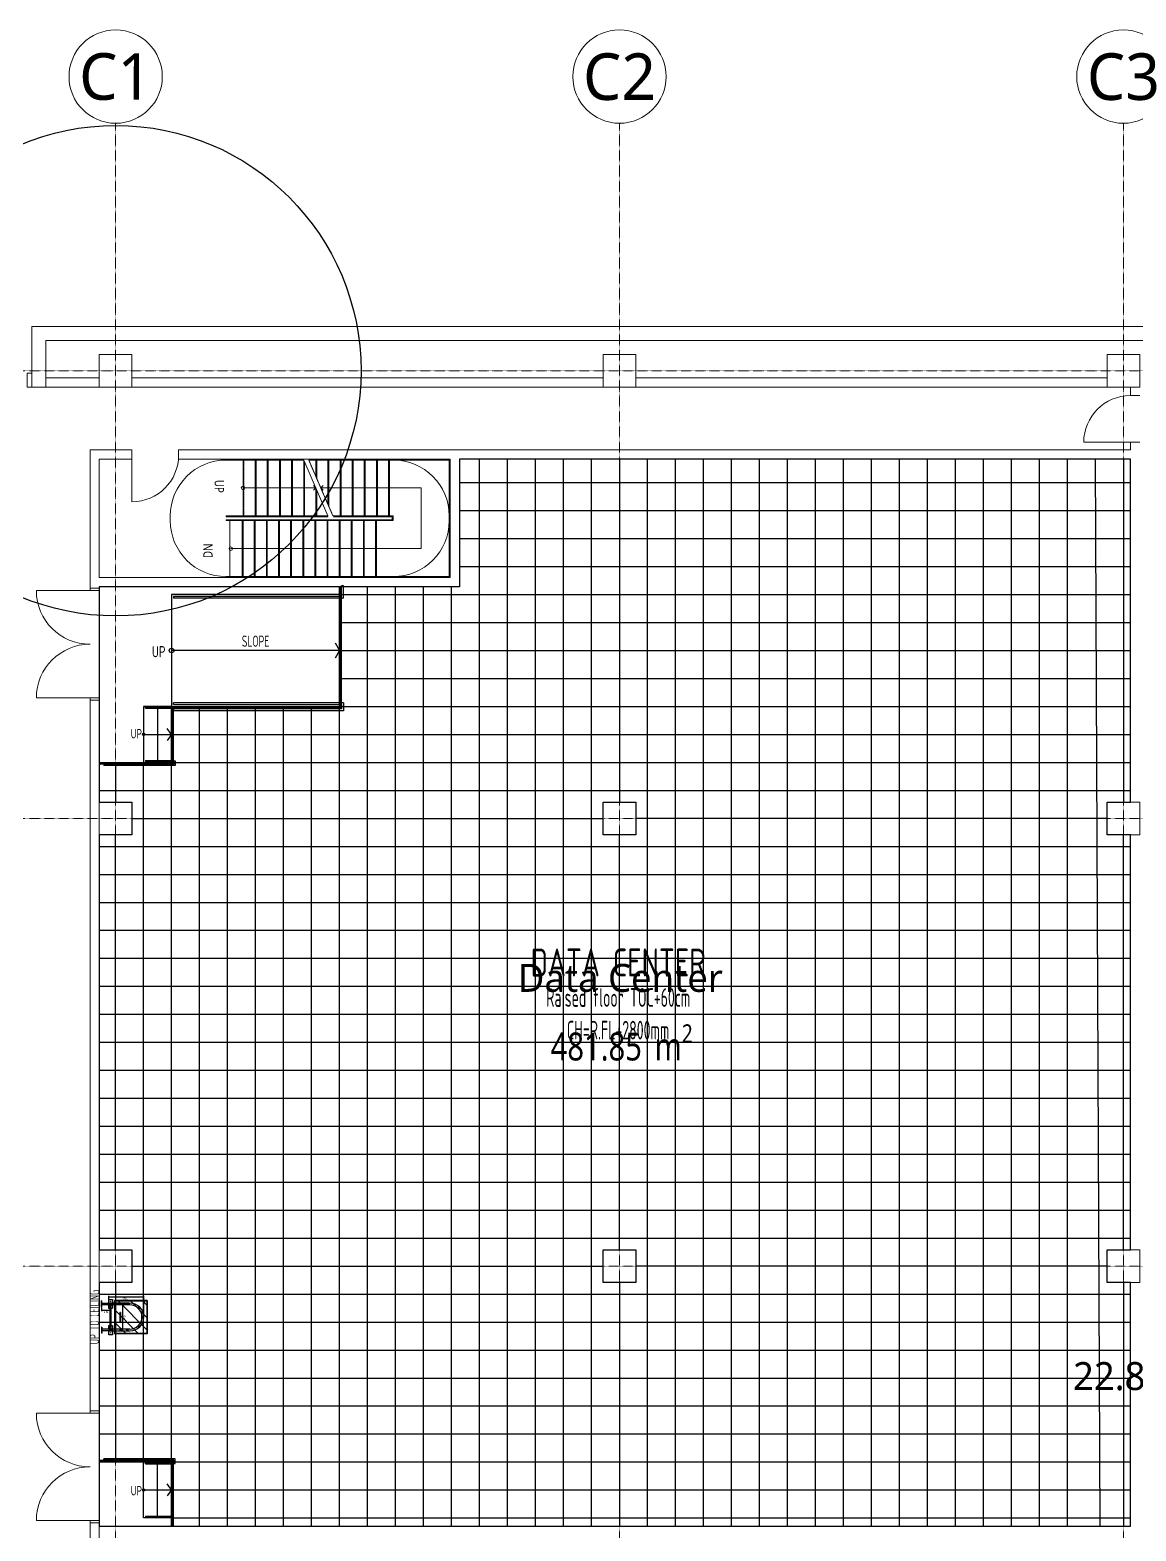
# Model space of a CAD drawing. Extents: x -186874 to 511851, y 4933 to 222627.
# Drawn here: x -174616 to -150912, y 41345 to 73531 of the extents above; entities that cross this region are included whole.
import ezdxf
from ezdxf.enums import TextEntityAlignment as Align

# ---------------------------------------------------------------- set-up
doc = ezdxf.new("R2010")
doc.units = 0
doc.header["$LTSCALE"] = 5
for name, pattern in [('CUP- L20$0$JJP_三點線', [0.9, 0.3, -0.15, 0, -0.15, 0, -0.15, 0, -0.15]), ('CUP- L20$0$JJP_虛線(退縮線、投影線、地下室範圍、非屬本工程、圖面分區)', [0.45, 0.3, -0.15]), ('XCDP20$0$HIDDEN2', [0.1875, 0.125, -0.0625]), ('XCDR20$0$HIDDEN2', [0.1875, 0.125, -0.0625])]:
    doc.linetypes.add(name, pattern=pattern)
for name, color, linetype in [('CUP- L20$0$A-OBJE-2D.Newcub', 252, 'Continuous'), ('CUP- L20$0$A-STRS.Newcub', 252, 'Continuous'), ('CUP- L20$0$A-WALL-EX.Newcub', 252, 'Continuous'), ('CUP- L20$0$A-WALL-IN.Newcub', 252, 'Continuous'), ('CUP- L20$0$A-ZONE.Newcub', 252, 'Continuous'), ('CUP- L20$0$Door', 252, 'Continuous'), ('CUP- L20$0$S-COL.Newcub', 252, 'Continuous'), ('CUP- L20$0$S-GRID.Newcub', 252, 'Continuous'), ('XCDP20$0$A-CR-TT2', 1, 'Continuous'), ('XCDP20$0$A-CR-TXT', 2, 'Continuous'), ('XCDP20$0$A-Dim', 1, 'Continuous'), ('XCDP20$0$A-st-txt', 1, 'Continuous'), ('XCDP20$0$A-ST-txt (200K)', 1, 'Continuous'), ('XCDP20$0$A-STAIR (200K)', 2, 'Continuous'), ('XCDP20$0$A-STAIR (PH2)', 2, 'Continuous'), ('XCDP20$0$Lad-Door', 1, 'Continuous'), ('XCDR20$0$A-R-Divider', 75, 'XCDR20$0$HIDDEN2'), ('XCDR20$0$A-R-Plan_RH-60cm', 161, 'Continuous')]:
    doc.layers.add(name, color=color, linetype=linetype)
doc.layers.add('XCDR20$0$A-Area', color=170, linetype='Continuous', plot=False)
doc.styles.add('CUP- L20$0$Standard', font='', dxfattribs={"width": 0.8})
doc.styles.add('XCDP20$0$AA-TXT', font='isocp.shx', dxfattribs={"width": 0.8, "bigfont": 'china.shx'})
doc.styles.add('XCDP20$0$dim-txt', font='isocp.shx', dxfattribs={"width": 0.8, "bigfont": 'china.shx'})
doc.styles.add('XCDR20$0$AA-TXT', font='isocp.shx', dxfattribs={"width": 0.8, "bigfont": 'chineset.shx'})
doc.styles.get('CUP- L20$0$Standard').set_extended_font_data('Microsoft JhengHei')
doc.dimstyles.new('XCDP20$0$20-dim', dxfattribs={"dimscale": 20, "dimtxt": 0.25, "dimasz": 0.1, "dimexe": 0.1, "dimexo": 0.1, "dimgap": 0.05, "dimtad": 1, "dimdec": 1, "dimdsep": 46, "dimtxsty": 'XCDP20$0$dim-txt', "dimblk": 'XCDP20$0$Dot', "dimcen": 2, "dimclrd": 256, "dimclre": 256, "dimclrt": 256, "dimadec": 0, "dimazin": 0, "dimtfac": 1, "dimtdec": 1, "dimtix": 1, "dimtmove": 2, "dimatfit": 3, "dimfxl": 1, "dimtvp": 1, "dimarcsym": 0})

# ---------------------------------------------------------------- blocks, each defined once
blk = doc.blocks.new('XCDP20$0$Dot')
at = {"color": 0, "linetype": 'ByBlock', "lineweight": -2}
blk.add_line((-0.5, 0), (-1, 0), dxfattribs=at)
at = {"color": 0, "linetype": 'ByBlock', "const_width": 0.5}
blk.add_lwpolyline([(-0.25, 0, 1), (0.25, 0, 1)], format="xyb", close=True, dxfattribs=at)
blk = doc.blocks.new('*D41')
at = {"layer": 'DEFPOINTS', "color": 0, "transparency": 16777216}
for p in [(-19.3, -14.6), (-19.3, -21.5), (0, -21.5)]:
    blk.add_point(p, dxfattribs=at)
at = {"layer": 'XCDP20$0$A-Dim', "lineweight": -2, "transparency": 16777216}
for p, q in [((-19.3, -19.5), (-19.3, -12.6)), ((-2, -14.6), (-17.3, -14.6)), ((0, -19.5), (0, -12.6))]:
    blk.add_line(p, q, dxfattribs=at)
at = {"layer": 'XCDP20$0$A-Dim', "lineweight": -2, "transparency": 16777216, "xscale": 2, "yscale": 2, "zscale": 2, "rotation": 180}
blk.add_blockref('XCDP20$0$Dot', (-19.3, -14.6), dxfattribs=at)
at = {"layer": 'XCDP20$0$A-Dim', "lineweight": -2, "transparency": 16777216, "xscale": 2, "yscale": 2, "zscale": 2}
blk.add_blockref('XCDP20$0$Dot', (0, -14.6), dxfattribs=at)
at = {"layer": 'XCDP20$0$A-Dim', "transparency": 16777216, "insert": (-9.6, -11.1), "char_height": 5, "attachment_point": 5, "style": 'XCDP20$0$dim-txt'}
blk.add_mtext('\\A1;19.3', dxfattribs=at)
blk = doc.blocks.new('*D42')
at = {"layer": 'DEFPOINTS', "color": 0, "transparency": 16777216}
for p in [(-90.3, 0), (-15.3, -29.8), (-90.3, -43.4)]:
    blk.add_point(p, dxfattribs=at)
at = {"layer": 'XCDP20$0$A-Dim', "lineweight": -2, "transparency": 16777216}
for p, q in [((-90.3, -2), (-90.3, -45.4)), ((-15.3, -31.8), (-15.3, -45.4)), ((-17.3, -43.4), (-88.3, -43.4))]:
    blk.add_line(p, q, dxfattribs=at)
at = {"layer": 'XCDP20$0$A-Dim', "lineweight": -2, "transparency": 16777216, "xscale": 2, "yscale": 2, "zscale": 2, "rotation": 180}
blk.add_blockref('XCDP20$0$Dot', (-90.3, -43.4), dxfattribs=at)
at = {"layer": 'XCDP20$0$A-Dim', "lineweight": -2, "transparency": 16777216, "xscale": 2, "yscale": 2, "zscale": 2}
blk.add_blockref('XCDP20$0$Dot', (-15.3, -43.4), dxfattribs=at)
at = {"layer": 'XCDP20$0$A-Dim', "transparency": 16777216, "insert": (-52.8, -39.9), "char_height": 5, "attachment_point": 5, "style": 'XCDP20$0$dim-txt'}
blk.add_mtext('\\A1;75', dxfattribs=at)
blk = doc.blocks.new('*D43')
at = {"layer": 'DEFPOINTS', "color": 0, "transparency": 16777216}
for p in [(-52.1, 26), (-44.5, 26), (-52.1, -26)]:
    blk.add_point(p, dxfattribs=at)
at = {"layer": 'XCDP20$0$A-Dim', "lineweight": -2, "transparency": 16777216}
for p, q in [((-50.1, 26), (-42.5, 26)), ((-44.5, -24), (-44.5, 24)), ((-50.1, -26), (-42.5, -26))]:
    blk.add_line(p, q, dxfattribs=at)
at = {"layer": 'XCDP20$0$A-Dim', "lineweight": -2, "transparency": 16777216, "xscale": 2, "yscale": 2, "zscale": 2}
for p, rotation in [((-44.5, 26), 90), ((-44.5, -26), 270)]:
    blk.add_blockref('XCDP20$0$Dot', p, dxfattribs=dict(at, rotation=rotation))
at = {"layer": 'XCDP20$0$A-Dim', "transparency": 16777216, "insert": (-48, 0), "char_height": 5, "attachment_point": 5, "rotation": 90, "style": 'XCDP20$0$dim-txt'}
blk.add_mtext('\\A1;52', dxfattribs=at)
blk = doc.blocks.new('*U54')
at = {"ltscale": 0.5, "const_width": 0.5}
blk.add_lwpolyline([(0, 0), (0, 15.5)], dxfattribs=at)
at = {"color": 1, "style": 'XCDR20$0$AA-TXT', "width": 0.8}
for tag, p in [('NO.', (0.08, 0.07)), ('高度(H) m', (0.23, 0.07))]:
    blk.add_attdef(tag, text='', height=0.1, rotation=90, dxfattribs=at).set_placement(p, align=Align.MIDDLE_LEFT)
blk = doc.blocks.new('*U48')
at = {"ltscale": 0.5, "const_width": 0.5}
blk.add_lwpolyline([(0, 0), (0, 12.5)], dxfattribs=at)
at = {"color": 1, "style": 'XCDR20$0$AA-TXT', "width": 0.8}
for tag, p in [('NO.', (0.08, 0.07)), ('高度(H) m', (0.23, 0.07))]:
    blk.add_attdef(tag, text='', height=0.1, rotation=90, dxfattribs=at).set_placement(p, align=Align.MIDDLE_LEFT)
blk = doc.blocks.new('*U55')
at = {"ltscale": 0.5, "const_width": 0.5}
blk.add_lwpolyline([(0, 0), (0, 36.5)], dxfattribs=at)
at = {"color": 1, "style": 'XCDR20$0$AA-TXT', "width": 0.8}
for tag, p in [('NO.', (0.08, 0.07)), ('高度(H) m', (0.23, 0.07))]:
    blk.add_attdef(tag, text='', height=0.1, rotation=90, dxfattribs=at).set_placement(p, align=Align.MIDDLE_LEFT)
blk = doc.blocks.new('*U56')
at = {"ltscale": 0.5, "const_width": 0.5}
blk.add_lwpolyline([(0, 0), (0, 26.15)], dxfattribs=at)
at = {"color": 1, "style": 'XCDR20$0$AA-TXT', "width": 0.8}
for tag, p in [('NO.', (0.08, 0.07)), ('高度(H) m', (0.23, 0.07))]:
    blk.add_attdef(tag, text='', height=0.1, rotation=90, dxfattribs=at).set_placement(p, align=Align.MIDDLE_LEFT)
blk = doc.blocks.new('*U61')
at = {"ltscale": 0.5, "const_width": 0.5}
blk.add_lwpolyline([(0, 0), (0, 14.25)], dxfattribs=at)
at = {"color": 1, "style": 'XCDR20$0$AA-TXT', "width": 0.8}
for tag, p in [('NO.', (0.08, 0.07)), ('高度(H) m', (0.23, 0.07))]:
    blk.add_attdef(tag, text='', height=0.1, rotation=90, dxfattribs=at).set_placement(p, align=Align.MIDDLE_LEFT)
blk = doc.blocks.new('XCDR20')
at = {"layer": 'XCDR20$0$A-Area'}
for points in [[(-151031, 64330), (-165411, 64330), (-165411, 61590), (-173131, 61590), (-173131, 56975), (-172431, 56975), (-172431, 56275), (-173131, 56275), (-173131, 47375), (-172431, 47375), (-172431, 46675), (-173131, 46675), (-173131, 41450), (-151031, 41450), (-151031, 46675), (-151531, 46675), (-151531, 47375), (-151031, 47375), (-151031, 56275), (-151531, 56275), (-151531, 56975), (-151031, 56975)], [(-161631, 56275), (-162331, 56275), (-162331, 56975), (-161631, 56975)], [(-161631, 46675), (-162331, 46675), (-162331, 47375), (-161631, 47375)]]:
    blk.add_lwpolyline(points, close=True, dxfattribs=at)
at = {"layer": 'XCDR20$0$A-R-Plan_RH-60cm'}
for p, q in [((-164981, 41450), (-164981, 64330)), ((-164381, 41450), (-164381, 64330)), ((-163781, 41450), (-163781, 64330)), ((-163181, 41450), (-163181, 64330)), ((-162581, 41450), (-162581, 64330)), ((-161981, 64330), (-161981, 56975)), ((-161381, 41450), (-161381, 64330)), ((-160781, 41450), (-160781, 64330)), ((-160181, 41450), (-160181, 64330)), ((-159581, 41450), (-159581, 64330)), ((-158981, 41450), (-158981, 64330)), ((-158381, 41450), (-158381, 64330)), ((-157781, 41450), (-157781, 64330)), ((-157181, 41450), (-157181, 64330)), ((-156581, 41450), (-156581, 64330)), ((-155981, 41450), (-155981, 64330)), ((-155381, 41450), (-155381, 64330)), ((-154781, 41450), (-154781, 64330)), ((-154181, 41450), (-154181, 64330)), ((-153581, 41450), (-153581, 64330)), ((-152981, 41450), (-152981, 64330)), ((-152381, 41450), (-152381, 64330)), ((-151681, 41450), (-151781, 64330)), ((-151181, 64330), (-151181, 56975)), ((-165411, 63825), (-151031, 63825)), ((-165411, 63225), (-151031, 63225)), ((-165411, 62625), (-151031, 62625)), ((-165411, 62025), (-151031, 62025)), ((-167981, 41450), (-167981, 61590)), ((-167381, 41450), (-167381, 61590)), ((-166781, 41450), (-166781, 61590)), ((-166181, 41450), (-166181, 61590)), ((-165581, 41450), (-165581, 61590)), ((-167981, 61425), (-151031, 61425)), ((-167981, 60825), (-151031, 60825)), ((-167981, 60225), (-151031, 60225)), ((-167981, 59625), (-151031, 59625)), ((-171581, 41450), (-171581, 59025)), ((-171581, 59025), (-151031, 59025)), ((-170981, 41450), (-170981, 59025)), ((-170381, 41450), (-170381, 59025)), ((-169781, 41450), (-169781, 59025)), ((-169181, 41450), (-169181, 59025)), ((-168581, 41450), (-168581, 59025)), ((-171581, 58425), (-151031, 58425)), ((-173131, 57825), (-151031, 57825)), ((-172781, 57825), (-172781, 56975)), ((-172181, 42825), (-172181, 57825)), ((-173131, 57225), (-151031, 57225)), ((-172431, 56625), (-162331, 56625)), ((-151531, 56625), (-161631, 56625)), ((-173131, 56025), (-151031, 56025)), ((-172781, 47375), (-172781, 56275)), ((-161981, 47375), (-161981, 56275)), ((-151181, 47375), (-151181, 56275)), ((-173131, 55425), (-151031, 55425)), ((-173131, 54825), (-151031, 54825)), ((-173131, 54225), (-151031, 54225)), ((-173131, 53625), (-151031, 53625)), ((-173131, 53025), (-151031, 53025)), ((-173131, 52425), (-151031, 52425)), ((-173131, 51825), (-151031, 51825)), ((-173131, 51225), (-151031, 51225)), ((-173131, 50625), (-151031, 50625)), ((-173131, 50025), (-151031, 50025)), ((-173131, 49425), (-151031, 49425)), ((-173131, 48825), (-151031, 48825)), ((-173131, 48225), (-151031, 48225)), ((-173131, 47625), (-151031, 47625)), ((-172431, 47025), (-162331, 47025)), ((-151531, 47025), (-161631, 47025)), ((-172781, 46675), (-172781, 42825)), ((-161981, 46675), (-161981, 41450)), ((-151181, 46675), (-151181, 41450)), ((-173131, 46425), (-151031, 46425)), ((-173131, 45825), (-151031, 45825)), ((-173131, 45225), (-151031, 45225)), ((-173131, 44625), (-151031, 44625)), ((-173131, 44025), (-151031, 44025)), ((-173131, 43425), (-151031, 43425)), ((-173131, 42825), (-151031, 42825)), ((-171581, 42225), (-151031, 42225)), ((-171581, 41625), (-151031, 41625))]:
    blk.add_line(p, q, dxfattribs=at)
at = {"layer": 'XCDR20$0$A-R-Divider', "xscale": 100, "yscale": 100, "zscale": 100}
for name, p in [('*U56', (-167956, 58975)), ('*U48', (-171556, 57775)), ('*U61', (-171556, 41450))]:
    blk.add_blockref(name, p, dxfattribs=at).add_auto_attribs({'高度(H) m': 'H=0.6m'})
at = {"layer": 'XCDR20$0$A-R-Divider', "xscale": 100, "yscale": 100, "zscale": 100, "rotation": 270}
for name, p in [('*U55', (-171581, 59000)), ('*U54', (-173131, 57800))]:
    blk.add_blockref(name, p, dxfattribs=at).add_auto_attribs({'高度(H) m': 'H=0.6m'})
at = {"layer": 'XCDR20$0$A-R-Divider'}
ref = blk.add_blockref('*U54', (-173131, 42850), dxfattribs=dict(at, xscale=-100, yscale=100, zscale=100, rotation=270))
ref.add_attrib('高度(H) m', 'H=0.6m', dxfattribs={"layer": '0', "color": 1, "height": 10, "style": 'XCDR20$0$AA-TXT', "width": 0.8}).set_placement((-173124, 42872), align=Align.MIDDLE_LEFT)
blk = doc.blocks.new('XCDP20$0$LAD-1')
at = {"layer": 'XCDP20$0$Lad-Door'}
h = blk.add_hatch(dxfattribs=at)
h.set_pattern_fill('ANSI31', color=256, scale=150, angle=90, style=0)
h.set_pattern_definition([(135, (-3.226, 0), (-13.2583, -13.2583), [])])
h.paths.add_polyline_path([(-97.05, -34.71), (-97.05, 35.29), (-28.05, 35.29), (-28.05, -34.71)])
at = {"color": 0}
for p, q in [((-0.6, 34.53), (0, 34.53)), ((-0.6, 21.53), (-0.6, 34.53)), ((0, 21.53), (0, 34.53)), ((-86.39, 1.7), (-90.2, 1.7)), ((-79.73, 17.44), (-82.42, 20.13)), ((-77.59, 19.55), (-80.29, 22.24)), ((-15.25, 29.8), (-60.45, 29.8)), ((-60.45, 26), (-15.25, 26)), ((-56.28, 26), (-56.28, 29.8)), ((-53.28, 26), (-53.28, 29.8)), ((-41.98, 26), (-41.98, 29.8)), ((-41.98, 26), (-41.98, 29.8)), ((-38.98, 26), (-38.98, 29.8)), ((-23.25, 26), (-23.25, 29.8)), ((-23.25, 29.8), (-15.25, 26)), ((-15.25, 29.8), (-23.25, 26)), ((-20.5, 26), (-20.5, -26)), ((-18, 26), (-18, -26)), ((-15.25, 26), (-15.25, 29.8)), ((-15.25, 29.31), (-0.6, 29.31)), ((-15.25, 26.31), (-0.6, 26.31)), ((-0.6, 25.51), (-0.6, 30.51)), ((-0.6, 21.53), (0, 21.53)), ((-86.42, -1.3), (-90.22, -1.3)), ((-80, -17.14), (-82.69, -19.84)), ((-77.89, -19.28), (-80.58, -21.97)), ((-60.45, -26), (-15.25, -26)), ((-19, -29.8), (-60.45, -29.8)), ((-58.4, -29.8), (-15.25, -29.8)), ((-56.28, -26), (-56.28, -29.8)), ((-53.28, -26), (-53.28, -29.8)), ((-41.98, -26), (-41.98, -29.8)), ((-41.98, -26), (-41.98, -29.8)), ((-38.98, -26), (-38.98, -29.8)), ((-23.25, -29.8), (-23.25, -26)), ((-23.25, -26), (-15.25, -29.8)), ((-15.25, -26), (-23.25, -29.8)), ((-15.25, -29.8), (-15.25, -26)), ((-15.25, -26.31), (-0.6, -26.31)), ((-15.25, -29.31), (-0.6, -29.31)), ((-0.6, -21.53), (0, -21.53)), ((-0.6, -21.53), (-0.6, -34.53)), ((-0.6, -25.51), (-0.6, -30.51)), ((0, -21.53), (0, -34.53)), ((-0.6, -34.53), (0, -34.53))]:
    blk.add_line(p, q, dxfattribs=at)
at = {"color": 1, "linetype": 'XCDP20$0$HIDDEN2', "ltscale": 0.1}
for points in [[(-23.25, 37.8), (-15.25, 37.8), (-15.25, 29.8), (-23.25, 29.8)], [(-23.25, 26), (-15.25, 26), (-15.25, 18), (-23.25, 18)], [(-23.25, -18), (-15.25, -18), (-15.25, -26), (-23.25, -26)], [(-23.25, -29.8), (-15.25, -29.8), (-15.25, -37.8), (-23.25, -37.8)]]:
    blk.add_lwpolyline(points, close=True, dxfattribs=at)
at = {"color": 1, "linetype": 'XCDP20$0$HIDDEN2'}
for centre in [(-19.25, 33.8), (-19.25, 22), (-19.25, -22), (-19.25, -33.8)]:
    blk.add_circle(centre, 0.476, dxfattribs=at)
at = {"color": 0}
for radius in [29.8, 26]:
    blk.add_arc((-60.45, 0), radius, 90, 270, dxfattribs=at)
at = {"layer": 'XCDP20$0$Lad-Door'}
for p, q in [((-97.55, -35.21), (-97.55, 35.79)), ((-97.55, 35.79), (-27.55, 35.79)), ((-27.55, -35.21), (-27.55, 35.79)), ((-97.55, 16.02), (-97.55, 26.02)), ((-97.55, 26.02), (-96.75, 26.02)), ((-97.55, 21.02), (-96.75, 21.02)), ((-97.55, 16.02), (-96.75, 16.02)), ((-96.75, 16.02), (-96.75, 26.02)), ((-40.64, -9.71), (-40.64, 10.29)), ((-40.64, 10.29), (-38.64, 10.29)), ((-40.64, 0.29), (-38.64, 0.29)), ((-38.64, -9.71), (-38.64, 10.29)), ((-97.55, -29.47), (-97.55, -19.47)), ((-97.55, -19.47), (-96.75, -19.47)), ((-97.55, -24.47), (-96.75, -24.47)), ((-97.55, -29.47), (-96.75, -29.47)), ((-96.75, -29.47), (-96.75, -19.47)), ((-40.64, -9.71), (-38.64, -9.71)), ((-97.55, -35.21), (-27.55, -35.21))]:
    blk.add_line(p, q, dxfattribs=at)
blk.add_lwpolyline([(-97.05, -34.71), (-97.05, 35.29), (-28.05, 35.29), (-28.05, -34.71)], close=True, dxfattribs=at)
at = {"layer": 'XCDP20$0$A-Dim', "style": 'XCDP20$0$dim-txt', "width": 0.7}
blk.add_text('%%P2', height=5, dxfattribs=at).set_placement((-47.58, -39.81), align=Align.MIDDLE)
at = {"layer": 'XCDP20$0$A-Dim'}
for base, p1, p2, picture, middle in [((-90.25, -43.45), (-15.25, -29.8), (-90.25, 0), '*D42', (-52.75, -39.95)), ((-19.2502, -14.6081), (0, -21.5304), (-19.2502, -21.5236), '*D41', (-9.6251, -11.1081))]:
    dim = blk.add_linear_dim(base=base, p1=p1, p2=p2, dimstyle='XCDP20$0$20-dim', override={"dimscale": 20}, dxfattribs=at)
    dim.commit()
    dim.dimension.update_dxf_attribs({"geometry": picture, "text_midpoint": middle})
dim = blk.add_linear_dim(base=(-44.49, 26), p1=(-52.06, -26), p2=(-52.06, 26), angle=270, dimstyle='XCDP20$0$20-dim', override={"dimscale": 20, "dimasz": 0.1, "dimatfit": 3}, dxfattribs=at)
dim.commit()
dim.dimension.update_dxf_attribs({"geometry": '*D43', "text_midpoint": (-47.99, 0)})
blk = doc.blocks.new('XCDP20')
at = {"layer": 'XCDP20$0$A-ST-txt (200K)'}
for p, q in [((-167981, 60225), (-171581, 60225)), ((-168075, 60387), (-167981, 60225)), ((-167981, 60225), (-168075, 60062)), ((-172181, 58425), (-171581, 58425)), ((-171581, 58425), (-171679, 58554)), ((-171581, 58425), (-171679, 58296)), ((-172181, 42225), (-171581, 42225)), ((-171581, 42225), (-171679, 42354)), ((-171581, 42225), (-171679, 42096))]:
    blk.add_line(p, q, dxfattribs=at)
for centre, radius in [((-171581, 60225), 50), ((-172181, 58425), 25), ((-172181, 42225), 25)]:
    blk.add_circle(centre, radius, dxfattribs=at)
at = {"layer": 'XCDP20$0$A-STAIR (200K)'}
for p, q in [((-167941, 61385), (-167941, 61615, 0)), ((-167901, 61615), (-167941, 61615, 0)), ((-167901, 61345), (-167901, 61615)), ((-171581, 61425), (-171581, 59025)), ((-167981, 61425), (-171581, 61425)), ((-167941, 61385, 0), (-171541, 61385)), ((-171541, 61385), (-171541, 61345)), ((-167901, 61345), (-171541, 61345)), ((-167981, 61425), (-167981, 59025)), ((-171581, 59025, 0), (-172181, 59025, 0)), ((-172181, 59025, 0), (-172181, 57825)), ((-171571, 59025, 0), (-172141, 59025, 0)), ((-172141, 58987, 0), (-172141, 59025, 0)), ((-171571, 59018, 0), (-172141, 59018, 0)), ((-171571, 58993, 0), (-172141, 58993, 0)), ((-172141, 58987, 0), (-171571, 58987, 0)), ((-171881, 58987, 0), (-171881, 57863)), ((-171581, 59025), (-167981, 59025)), ((-171581, 58987, 0), (-171581, 57863)), ((-171571, 58987), (-171571, 59025)), ((-167901, 59105), (-171541, 59105)), ((-171541, 59065), (-171541, 59105)), ((-171541, 59065), (-167941, 59065)), ((-167941, 58975), (-171531, 58975, 0)), ((-171531, 58935, 0), (-171531, 58975, 0)), ((-167901, 58935), (-171531, 58935, 0)), ((-167941, 59065), (-167941, 58975, 0)), ((-167901, 59105), (-167901, 58935, 0)), ((-171531, 57785, 0), (-173031, 57785)), ((-173031, 57785), (-173031, 57760)), ((-171506, 57760, 0), (-173031, 57760)), ((-172181, 57825), (-171581, 57825)), ((-172141, 57863), (-171571, 57863, 0)), ((-172141, 57863), (-172141, 57825)), ((-171571, 57856, 0), (-172141, 57856)), ((-171571, 57831, 0), (-172141, 57831)), ((-171571, 57825, 0), (-172141, 57825)), ((-171571, 57863, 0), (-171571, 57825, 0)), ((-171531, 57856, 0), (-171531, 57785, 0)), ((-171531, 57856, 0), (-171506, 57856, 0)), ((-171506, 57856, 0), (-171506, 57760, 0)), ((-171506, 42890, 0), (-173031, 42890)), ((-173031, 42865), (-173031, 42890)), ((-171531, 42865, 0), (-173031, 42865)), ((-172181, 42825), (-171581, 42825)), ((-172181, 41625, 0), (-172181, 42825)), ((-171571, 42825, 0), (-172141, 42825)), ((-172141, 42787), (-172141, 42825)), ((-171571, 42818, 0), (-172141, 42818)), ((-171571, 42787, 0), (-171571, 42825, 0)), ((-171531, 42793, 0), (-171531, 42865, 0)), ((-171506, 42793, 0), (-171506, 42890, 0)), ((-171571, 42793, 0), (-172141, 42793)), ((-172141, 42787), (-171571, 42787, 0)), ((-171881, 41663, 0), (-171881, 42787)), ((-171581, 41663, 0), (-171581, 42787)), ((-171531, 42793, 0), (-171506, 42793, 0)), ((-171581, 41625, 0), (-172181, 41625, 0)), ((-172141, 41663, 0), (-171571, 41663, 0)), ((-172141, 41663, 0), (-172141, 41625, 0)), ((-171571, 41656, 0), (-172141, 41656, 0)), ((-171571, 41631, 0), (-172141, 41631, 0)), ((-171571, 41625, 0), (-172141, 41625, 0)), ((-171571, 41663, 0), (-171571, 41625, 0))]:
    blk.add_line(p, q, dxfattribs=at)
at = {"layer": 'XCDP20$0$A-STAIR (PH2)', "extrusion": (0, 0, -1), "xscale": -10, "yscale": 10, "zscale": -10, "rotation": 180}
blk.add_blockref('XCDP20$0$LAD-1', (173081, 45932, 0), dxfattribs=at)
at = {"layer": 'XCDP20$0$A-CR-TT2', "style": 'XCDP20$0$AA-TXT', "width": 0.6}
for s, p in [('Raised floor TOC+60cm', (-162010, 52785)), ('CH=R.FL+2800mm', (-162010, 52085))]:
    blk.add_text(s, height=400, dxfattribs=at).set_placement(p, align=Align.MIDDLE)
at = {"layer": 'XCDP20$0$A-CR-TXT', "style": 'XCDP20$0$AA-TXT', "width": 0.8}
blk.add_text('DATA CENTER', height=600, dxfattribs=at).set_placement((-162010, 53535), align=Align.MIDDLE)
at = {"layer": 'XCDP20$0$A-st-txt', "style": 'XCDP20$0$AA-TXT', "width": 0.6}
blk.add_text('UP TO CEILING', height=200, rotation=90, dxfattribs=at).set_placement((-173235, 45932, 0), align=Align.MIDDLE)
at = {"layer": 'XCDP20$0$A-ST-txt (200K)', "style": 'XCDP20$0$AA-TXT'}
for s, height, width, p in [('SLOPE', 240, 0.7, (-169781, 60425)), ('UP', 240, 0.8, (-171858, 60200)), ('UP', 200, 0.8, (-172337, 58441)), ('UP', 200, 0.8, (-172337, 42208))]:
    blk.add_text(s, height=height, dxfattribs=dict(at, width=width)).set_placement(p, align=Align.MIDDLE)
blk = doc.blocks.new('CUP- L20')
at = {"layer": 'CUP- L20$0$A-OBJE-2D.Newcub', "lineweight": 0}
blk.add_line((-171611, 63010), (-171611, 63110), dxfattribs=at)
for centre, start, end in [((-170411, 63110), 90, 180), ((-166831, 63110), 0, 90), ((-170411, 63010), 180, 270), ((-166831, 63010), 270, 0)]:
    blk.add_arc(centre, 1200, start, end, dxfattribs=at)
at = {"layer": 'CUP- L20$0$A-STRS.Newcub', "lineweight": 0}
for p, q in [((-170051, 64330), (-170411, 64330)), ((-170411, 64330), (-170411, 64310)), ((-170411, 64310), (-170051, 64310)), ((-168760, 64330), (-170051, 64330)), ((-170051, 64310), (-168751, 64310)), ((-169791, 64310), (-170051, 64310)), ((-170051, 64310), (-170051, 63110)), ((-169791, 63110), (-169791, 64310)), ((-169531, 64310), (-169791, 64310)), ((-169791, 64310), (-169791, 63110)), ((-169531, 63110), (-169531, 64310)), ((-169271, 64310), (-169531, 64310)), ((-169531, 64310), (-169531, 63110)), ((-169271, 63110), (-169271, 64310)), ((-169011, 64310), (-169271, 64310)), ((-169271, 64310), (-169271, 63110)), ((-169011, 63110), (-169011, 64310)), ((-168751, 64310), (-169011, 64310)), ((-169011, 64310), (-169011, 63110)), ((-168751, 63110), (-168751, 64310)), ((-168751, 64310), (-168751, 63110)), ((-168751, 64310), (-168231, 63110)), ((-166671, 64330), (-168651, 64330)), ((-168643, 64310), (-166671, 64310)), ((-168491, 64310), (-168643, 64310)), ((-168643, 64310), (-168123, 63110)), ((-168491, 63962), (-168491, 64310)), ((-168231, 64310), (-168491, 64310)), ((-168491, 64310), (-168491, 63962)), ((-168231, 63362), (-168231, 64310)), ((-167971, 64310), (-168231, 64310)), ((-168231, 64310), (-168231, 63362)), ((-167971, 63110), (-167971, 64310)), ((-167711, 64310), (-167971, 64310)), ((-167971, 64310), (-167971, 63110)), ((-167711, 63110), (-167711, 64310)), ((-167451, 64310), (-167711, 64310)), ((-167711, 64310), (-167711, 63110)), ((-167451, 63110), (-167451, 64310)), ((-167191, 64310), (-167451, 64310)), ((-167451, 64310), (-167451, 63110)), ((-167191, 63110), (-167191, 64310)), ((-167191, 64310), (-167191, 63110)), ((-166931, 64310), (-167191, 64310)), ((-166931, 63110), (-166931, 64310)), ((-165631, 64310), (-166931, 64310)), ((-166931, 64310), (-166931, 63110)), ((-166671, 64310), (-166671, 64330)), ((-165611, 64330), (-166671, 64330)), ((-166671, 64330), (-166671, 64310)), ((-166671, 64310), (-165631, 64310)), ((-165631, 64310), (-165631, 61810)), ((-165631, 61810), (-165631, 64310)), ((-165611, 61790), (-165611, 64330)), ((-168491, 63710), (-168541, 63760)), ((-168333, 63760), (-168383, 63710)), ((-170051, 63710), (-169791, 63710)), ((-169791, 63710), (-168491, 63710)), ((-168541, 63660), (-168491, 63710)), ((-168491, 63110), (-168491, 63710)), ((-168491, 63710), (-168491, 63110)), ((-168383, 63710), (-166931, 63710)), ((-168383, 63710), (-168333, 63660)), ((-166931, 63710), (-166231, 63710)), ((-166231, 63710), (-166231, 62410)), ((-170051, 63110), (-170411, 63110)), ((-170411, 63110), (-170411, 63090)), ((-170411, 63090), (-170051, 63090)), ((-168231, 63110), (-170051, 63110)), ((-170051, 63110), (-169791, 63110)), ((-170051, 63090), (-168223, 63090)), ((-169791, 63110), (-169531, 63110)), ((-169531, 63110), (-169271, 63110)), ((-169271, 63110), (-169011, 63110)), ((-169011, 63110), (-168751, 63110)), ((-168751, 63110), (-168491, 63110)), ((-168491, 63110), (-168231, 63110)), ((-166831, 63110), (-168123, 63110)), ((-168123, 63110), (-167971, 63110)), ((-168114, 63090), (-166851, 63090)), ((-167971, 63110), (-167711, 63110)), ((-167711, 63110), (-167451, 63110)), ((-167451, 63110), (-167191, 63110)), ((-167191, 63110), (-166931, 63110)), ((-166931, 63110), (-166831, 63110)), ((-166851, 63090), (-166851, 63030)), ((-166831, 63010), (-166831, 63110)), ((-166831, 63110), (-166831, 63010)), ((-170311, 63030), (-170411, 63030)), ((-170411, 63030), (-170411, 63010)), ((-170411, 63010), (-170311, 63010)), ((-170311, 63010), (-170331, 63010)), ((-170331, 63010), (-170331, 61810)), ((-166891, 63030), (-170311, 63030)), ((-170311, 63010), (-166891, 63010)), ((-170051, 63010), (-170311, 63010)), ((-170051, 63010), (-170051, 61810)), ((-169791, 63010), (-170051, 63010)), ((-170051, 61810), (-170051, 63010)), ((-169531, 63010), (-169791, 63010)), ((-169791, 63010), (-169791, 61810)), ((-169791, 61810), (-169791, 63010)), ((-169271, 63010), (-169531, 63010)), ((-169531, 63010), (-169531, 61810)), ((-169531, 61810), (-169531, 63010)), ((-169011, 63010), (-169271, 63010)), ((-169271, 63010), (-169271, 61810)), ((-169271, 61810), (-169271, 63010)), ((-168751, 63010), (-169011, 63010)), ((-169011, 63010), (-169011, 61810)), ((-169011, 61810), (-169011, 63010)), ((-168491, 63010), (-168751, 63010)), ((-168751, 63010), (-168751, 61810)), ((-168751, 61810), (-168751, 63010)), ((-168231, 63010), (-168491, 63010)), ((-168491, 63010), (-168491, 61810)), ((-168491, 61810), (-168491, 63010)), ((-167971, 63010), (-168231, 63010)), ((-168231, 63010), (-168231, 61810)), ((-168231, 61810), (-168231, 63010)), ((-167711, 63010), (-167971, 63010)), ((-167971, 63010), (-167971, 61810)), ((-167971, 61810), (-167971, 63010)), ((-167451, 63010), (-167711, 63010)), ((-167711, 63010), (-167711, 61810)), ((-167711, 61810), (-167711, 63010)), ((-167191, 63010), (-167451, 63010)), ((-167451, 63010), (-167451, 61810)), ((-167451, 61810), (-167451, 63010)), ((-166831, 63010), (-167191, 63010)), ((-167191, 63010), (-167191, 61810)), ((-167191, 61810), (-167191, 63010)), ((-166851, 63030), (-166891, 63030)), ((-166891, 63030), (-166891, 63010)), ((-166891, 63010), (-166891, 63030)), ((-166891, 63010), (-166831, 63010)), ((-170051, 62410), (-170311, 62410)), ((-167191, 62410), (-170051, 62410)), ((-166231, 62410), (-167191, 62410)), ((-170311, 61810), (-170411, 61810)), ((-170411, 61810), (-170411, 61790)), ((-170331, 61810), (-170311, 61810)), ((-166891, 61810), (-170311, 61810)), ((-170311, 61810), (-170051, 61810)), ((-170051, 61810), (-169791, 61810)), ((-169791, 61810), (-169531, 61810)), ((-169531, 61810), (-169271, 61810)), ((-169271, 61810), (-169011, 61810)), ((-169011, 61810), (-168751, 61810)), ((-168751, 61810), (-168491, 61810)), ((-168491, 61810), (-168231, 61810)), ((-168231, 61810), (-167971, 61810)), ((-167971, 61810), (-167711, 61810)), ((-167711, 61810), (-167451, 61810)), ((-167451, 61810), (-167191, 61810)), ((-167191, 61810), (-165631, 61810)), ((-165631, 61810), (-166891, 61810)), ((-166891, 61810), (-166891, 61790)), ((-166891, 61790), (-166891, 61810)), ((-170411, 61790), (-170311, 61790)), ((-170311, 61790), (-166891, 61790)), ((-166891, 61790), (-165611, 61790))]:
    blk.add_line(p, q, dxfattribs=at)
at = {"layer": 'CUP- L20$0$A-STRS.Newcub', "linetype": 'CUP- L20$0$JJP_虛線(退縮線、投影線、地下室範圍、非屬本工程、圖面分區)', "lineweight": 0}
for p, q in [((-170031, 64310), (-170031, 63110)), ((-169771, 64310), (-170031, 64310)), ((-169771, 63110), (-169771, 64310)), ((-169771, 64310), (-169771, 63110)), ((-169511, 64310), (-169771, 64310)), ((-169511, 63110), (-169511, 64310)), ((-169511, 64310), (-169511, 63110)), ((-169251, 64310), (-169511, 64310)), ((-169251, 63110), (-169251, 64310)), ((-169251, 64310), (-169251, 63110)), ((-168991, 64310), (-169251, 64310)), ((-168991, 63110), (-168991, 64310)), ((-168991, 64310), (-168991, 63110)), ((-168751, 64310), (-168991, 64310)), ((-168731, 63110), (-168731, 64264)), ((-168731, 64264), (-168731, 63110)), ((-166671, 64330), (-168651, 64330)), ((-168471, 64310), (-168643, 64310)), ((-168643, 64310), (-166671, 64310)), ((-168471, 64310), (-168643, 64310)), ((-168491, 64310), (-168643, 64310)), ((-168643, 64310), (-168123, 63110)), ((-168491, 63962), (-168491, 64310)), ((-168231, 64310), (-168491, 64310)), ((-168491, 64310), (-168491, 63962)), ((-168471, 63915), (-168471, 64310)), ((-168471, 64310), (-168471, 63915)), ((-168211, 64310), (-168471, 64310)), ((-168471, 63915), (-168471, 64310)), ((-168471, 64310), (-168471, 63915)), ((-168211, 64310), (-168471, 64310)), ((-168231, 63362), (-168231, 64310)), ((-167971, 64310), (-168231, 64310)), ((-168231, 64310), (-168231, 63362)), ((-168211, 63315), (-168211, 64310)), ((-168211, 64310), (-168211, 63315)), ((-167951, 64310), (-168211, 64310)), ((-168211, 63315), (-168211, 64310)), ((-168211, 64310), (-168211, 63315)), ((-167951, 64310), (-168211, 64310)), ((-167971, 63110), (-167971, 64310)), ((-167711, 64310), (-167971, 64310)), ((-167971, 64310), (-167971, 63110)), ((-167951, 63110), (-167951, 64310)), ((-167951, 64310), (-167951, 63110)), ((-167691, 64310), (-167951, 64310)), ((-167951, 63110), (-167951, 64310)), ((-167951, 64310), (-167951, 63110)), ((-167691, 64310), (-167951, 64310)), ((-167711, 63110), (-167711, 64310)), ((-167451, 64310), (-167711, 64310)), ((-167711, 64310), (-167711, 63110)), ((-167691, 63110), (-167691, 64310)), ((-167691, 64310), (-167691, 63110)), ((-167431, 64310), (-167691, 64310)), ((-167691, 63110), (-167691, 64310)), ((-167691, 64310), (-167691, 63110)), ((-167431, 64310), (-167691, 64310)), ((-167451, 63110), (-167451, 64310)), ((-167191, 64310), (-167451, 64310)), ((-167451, 64310), (-167451, 63110)), ((-167431, 63110), (-167431, 64310)), ((-167431, 64310), (-167431, 63110)), ((-167171, 64310), (-167431, 64310)), ((-167431, 63110), (-167431, 64310)), ((-167431, 64310), (-167431, 63110)), ((-167171, 64310), (-167431, 64310)), ((-167191, 63110), (-167191, 64310)), ((-167191, 64310), (-167191, 63110)), ((-166931, 64310), (-167191, 64310)), ((-167171, 63110), (-167171, 64310)), ((-167171, 64310), (-167171, 63110)), ((-166931, 64310), (-167171, 64310)), ((-167171, 63110), (-167171, 64310)), ((-167171, 64310), (-167171, 63110)), ((-166931, 64310), (-167171, 64310)), ((-166911, 64310), (-166931, 64310)), ((-166911, 64310), (-166931, 64310)), ((-166931, 63110), (-166931, 64310)), ((-165631, 64310), (-166931, 64310)), ((-166931, 64310), (-166931, 63110)), ((-166911, 63110), (-166911, 64310)), ((-166911, 64310), (-166911, 63110)), ((-165631, 64310), (-166911, 64310)), ((-166911, 63110), (-166911, 64310)), ((-166911, 64310), (-166911, 63110)), ((-165631, 64310), (-166911, 64310)), ((-166671, 64310), (-166671, 64330)), ((-165611, 64330), (-166671, 64330)), ((-166671, 64330), (-166671, 64310)), ((-166671, 64310), (-165631, 64310)), ((-165631, 61810), (-165631, 64310)), ((-165631, 64310), (-165631, 61810)), ((-165631, 61810), (-165631, 64310)), ((-165631, 61810), (-165631, 64310)), ((-165611, 61790), (-165611, 64330)), ((-168471, 63110), (-168471, 63664)), ((-168471, 63664), (-168471, 63110)), ((-170031, 63110), (-169771, 63110)), ((-169771, 63110), (-169511, 63110)), ((-169511, 63110), (-169251, 63110)), ((-169251, 63110), (-168991, 63110)), ((-168991, 63110), (-168731, 63110)), ((-168731, 63110), (-168471, 63110)), ((-168471, 63110), (-168231, 63110)), ((-168123, 63110), (-167951, 63110)), ((-166831, 63110), (-168123, 63110)), ((-168123, 63110), (-167951, 63110)), ((-168123, 63110), (-167971, 63110)), ((-168114, 63090), (-166851, 63090)), ((-167971, 63110), (-167711, 63110)), ((-167951, 63110), (-167691, 63110)), ((-167951, 63110), (-167691, 63110)), ((-167711, 63110), (-167451, 63110)), ((-167691, 63110), (-167431, 63110)), ((-167691, 63110), (-167431, 63110)), ((-167451, 63110), (-167191, 63110)), ((-167431, 63110), (-167171, 63110)), ((-167431, 63110), (-167171, 63110)), ((-167191, 63110), (-166931, 63110)), ((-167171, 63110), (-166931, 63110)), ((-167171, 63110), (-166931, 63110)), ((-166931, 63110), (-166911, 63110)), ((-166931, 63110), (-166911, 63110)), ((-166931, 63110), (-166831, 63110)), ((-166911, 63110), (-166831, 63110)), ((-166911, 63110), (-166831, 63110)), ((-166851, 63090), (-166851, 63030)), ((-166831, 63110), (-166831, 63010)), ((-166831, 63010), (-166831, 63110)), ((-166831, 63110), (-166831, 63010)), ((-166831, 63110), (-166831, 63010)), ((-170311, 63030), (-170411, 63030)), ((-170411, 63030), (-170411, 63010)), ((-170411, 63010), (-170311, 63010)), ((-170311, 63010), (-170331, 63010)), ((-170331, 63010), (-170331, 61810)), ((-170311, 63010), (-170331, 63010)), ((-170331, 63010), (-170331, 61810)), ((-170311, 63010), (-170331, 63010)), ((-170331, 63010), (-170331, 61810)), ((-166891, 63030), (-170311, 63030)), ((-170071, 63010), (-170311, 63010)), ((-170311, 63010), (-166891, 63010)), ((-170071, 63010), (-170311, 63010)), ((-170051, 63010), (-170311, 63010)), ((-169811, 63010), (-170071, 63010)), ((-170071, 63010), (-170071, 61810)), ((-170071, 61810), (-170071, 63010)), ((-169811, 63010), (-170071, 63010)), ((-170071, 63010), (-170071, 61810)), ((-170071, 61810), (-170071, 63010)), ((-170051, 63010), (-170051, 61810)), ((-169791, 63010), (-170051, 63010)), ((-170051, 61810), (-170051, 63010)), ((-169551, 63010), (-169811, 63010)), ((-169811, 63010), (-169811, 61810)), ((-169811, 61810), (-169811, 63010)), ((-169551, 63010), (-169811, 63010)), ((-169811, 63010), (-169811, 61810)), ((-169811, 61810), (-169811, 63010)), ((-169531, 63010), (-169791, 63010)), ((-169791, 63010), (-169791, 61810)), ((-169791, 61810), (-169791, 63010)), ((-169291, 63010), (-169551, 63010)), ((-169551, 63010), (-169551, 61810)), ((-169551, 61810), (-169551, 63010)), ((-169291, 63010), (-169551, 63010)), ((-169551, 63010), (-169551, 61810)), ((-169551, 61810), (-169551, 63010)), ((-169271, 63010), (-169531, 63010)), ((-169531, 63010), (-169531, 61810)), ((-169531, 61810), (-169531, 63010)), ((-169031, 63010), (-169291, 63010)), ((-169291, 63010), (-169291, 61810)), ((-169291, 61810), (-169291, 63010)), ((-169031, 63010), (-169291, 63010)), ((-169291, 63010), (-169291, 61810)), ((-169291, 61810), (-169291, 63010)), ((-169011, 63010), (-169271, 63010)), ((-169271, 63010), (-169271, 61810)), ((-169271, 61810), (-169271, 63010)), ((-168771, 63010), (-169031, 63010)), ((-169031, 63010), (-169031, 61810)), ((-169031, 61810), (-169031, 63010)), ((-168771, 63010), (-169031, 63010)), ((-169031, 63010), (-169031, 61810)), ((-169031, 61810), (-169031, 63010)), ((-168751, 63010), (-169011, 63010)), ((-169011, 63010), (-169011, 61810)), ((-169011, 61810), (-169011, 63010)), ((-168511, 63010), (-168771, 63010)), ((-168771, 63010), (-168771, 61810)), ((-168771, 61810), (-168771, 63010)), ((-168511, 63010), (-168771, 63010)), ((-168771, 63010), (-168771, 61810)), ((-168771, 61810), (-168771, 63010)), ((-168491, 63010), (-168751, 63010)), ((-168751, 63010), (-168751, 61810)), ((-168751, 61810), (-168751, 63010)), ((-168251, 63010), (-168511, 63010)), ((-168511, 63010), (-168511, 61810)), ((-168511, 61810), (-168511, 63010)), ((-168251, 63010), (-168511, 63010)), ((-168511, 63010), (-168511, 61810)), ((-168511, 61810), (-168511, 63010)), ((-168231, 63010), (-168491, 63010)), ((-168491, 63010), (-168491, 61810)), ((-168491, 61810), (-168491, 63010)), ((-167991, 63010), (-168251, 63010)), ((-168251, 63010), (-168251, 61810)), ((-168251, 61810), (-168251, 63010)), ((-167991, 63010), (-168251, 63010)), ((-168251, 63010), (-168251, 61810)), ((-168251, 61810), (-168251, 63010)), ((-167971, 63010), (-168231, 63010)), ((-168231, 63010), (-168231, 61810)), ((-168231, 61810), (-168231, 63010)), ((-167731, 63010), (-167991, 63010)), ((-167991, 63010), (-167991, 61810)), ((-167991, 61810), (-167991, 63010)), ((-167731, 63010), (-167991, 63010)), ((-167991, 63010), (-167991, 61810)), ((-167991, 61810), (-167991, 63010)), ((-167711, 63010), (-167971, 63010)), ((-167971, 63010), (-167971, 61810)), ((-167971, 61810), (-167971, 63010)), ((-167471, 63010), (-167731, 63010)), ((-167731, 63010), (-167731, 61810)), ((-167731, 61810), (-167731, 63010)), ((-167471, 63010), (-167731, 63010)), ((-167731, 63010), (-167731, 61810)), ((-167731, 61810), (-167731, 63010)), ((-167451, 63010), (-167711, 63010)), ((-167711, 63010), (-167711, 61810)), ((-167711, 61810), (-167711, 63010)), ((-167211, 63010), (-167471, 63010)), ((-167471, 63010), (-167471, 61810)), ((-167471, 61810), (-167471, 63010)), ((-167211, 63010), (-167471, 63010)), ((-167471, 63010), (-167471, 61810)), ((-167471, 61810), (-167471, 63010)), ((-167191, 63010), (-167451, 63010)), ((-167451, 63010), (-167451, 61810)), ((-167451, 61810), (-167451, 63010)), ((-166831, 63010), (-167211, 63010)), ((-167211, 63010), (-167211, 61810)), ((-167211, 61810), (-167211, 63010)), ((-166831, 63010), (-167211, 63010)), ((-167211, 63010), (-167211, 61810)), ((-167211, 61810), (-167211, 63010)), ((-166831, 63010), (-167191, 63010)), ((-167191, 63010), (-167191, 61810)), ((-167191, 61810), (-167191, 63010)), ((-166851, 63030), (-166891, 63030)), ((-166891, 63030), (-166891, 63010)), ((-166891, 63010), (-166891, 63030)), ((-166891, 63010), (-166831, 63010)), ((-170311, 61810), (-170411, 61810)), ((-170411, 61810), (-170411, 61790)), ((-170331, 61810), (-170311, 61810)), ((-170331, 61810), (-170311, 61810)), ((-170331, 61810), (-170311, 61810)), ((-170311, 61810), (-170071, 61810)), ((-166891, 61810), (-170311, 61810)), ((-170311, 61810), (-170071, 61810)), ((-170311, 61810), (-170051, 61810)), ((-170071, 61810), (-169811, 61810)), ((-170071, 61810), (-169811, 61810)), ((-170051, 61810), (-169791, 61810)), ((-169811, 61810), (-169551, 61810)), ((-169811, 61810), (-169551, 61810)), ((-169791, 61810), (-169531, 61810)), ((-169551, 61810), (-169291, 61810)), ((-169551, 61810), (-169291, 61810)), ((-169531, 61810), (-169271, 61810)), ((-169291, 61810), (-169031, 61810)), ((-169291, 61810), (-169031, 61810)), ((-169271, 61810), (-169011, 61810)), ((-169031, 61810), (-168771, 61810)), ((-169031, 61810), (-168771, 61810)), ((-169011, 61810), (-168751, 61810)), ((-168771, 61810), (-168511, 61810)), ((-168771, 61810), (-168511, 61810)), ((-168751, 61810), (-168491, 61810)), ((-168511, 61810), (-168251, 61810)), ((-168511, 61810), (-168251, 61810)), ((-168491, 61810), (-168231, 61810)), ((-168251, 61810), (-167991, 61810)), ((-168251, 61810), (-167991, 61810)), ((-168231, 61810), (-167971, 61810)), ((-167991, 61810), (-167731, 61810)), ((-167991, 61810), (-167731, 61810)), ((-167971, 61810), (-167711, 61810)), ((-167731, 61810), (-167471, 61810)), ((-167731, 61810), (-167471, 61810)), ((-167711, 61810), (-167451, 61810)), ((-167471, 61810), (-167211, 61810)), ((-167471, 61810), (-167211, 61810)), ((-167451, 61810), (-167191, 61810)), ((-167211, 61810), (-165631, 61810)), ((-167211, 61810), (-165631, 61810)), ((-167191, 61810), (-165631, 61810)), ((-165631, 61810), (-166891, 61810)), ((-166891, 61810), (-166891, 61790)), ((-166891, 61790), (-166891, 61810)), ((-170411, 61790), (-170311, 61790)), ((-170311, 61790), (-166891, 61790)), ((-166891, 61790), (-165611, 61790))]:
    blk.add_line(p, q, dxfattribs=at)
at = {"layer": 'CUP- L20$0$A-STRS.Newcub', "lineweight": 0, "flags": 128}
for points in [[(-170051, 63673, 1), (-170051, 63748, 1)], [(-170311, 62373, 1), (-170311, 62448, 1)]]:
    blk.add_lwpolyline(points, format="xyb", close=True, dxfattribs=at)
at = {"layer": 'CUP- L20$0$A-WALL-EX.Newcub', "lineweight": 0, "flags": 128}
for points in [[(-174581, 67174), (-174581, 66874)], [(-127731, 67174), (-174581, 67174)], [(-174581, 66874), (-174581, 65875)], [(-174281, 66874), (-127731, 66874)], [(-174281, 65875), (-174281, 66874)], [(-174281, 65875), (-174581, 65875)]]:
    blk.add_lwpolyline(points, dxfattribs=at)
blk.add_lwpolyline([(-174581, 66175), (-174681, 66175), (-174681, 65875), (-174581, 65875)], close=True, dxfattribs=at)
at = {"layer": 'CUP- L20$0$A-WALL-IN.Newcub', "lineweight": 0}
for p, q in [((-151031, 65691), (-150916, 65691)), ((-150916, 65691), (-150831, 65691)), ((-172431, 64530), (-172431, 64415)), ((-172431, 64415), (-172431, 64330)), ((-171431, 64530), (-171431, 64415)), ((-171431, 64415), (-171431, 64330)), ((-151031, 64691), (-150916, 64691)), ((-150916, 64691), (-150831, 64691)), ((-173331, 61560), (-173331, 61572)), ((-173331, 61560), (-173131, 61560)), ((-173331, 59160), (-173331, 59148)), ((-173331, 59160), (-173131, 59160)), ((-173331, 43920), (-173331, 43932)), ((-173331, 43920), (-173131, 43920)), ((-173331, 41520), (-173331, 41508)), ((-173331, 41520), (-173131, 41520))]:
    blk.add_line(p, q, dxfattribs=at)
at = {"layer": 'CUP- L20$0$A-WALL-IN.Newcub', "lineweight": 0, "flags": 128}
for points in [[(-173131, 66075), (-174281, 66075)], [(-174281, 66075), (-174281, 65875)], [(-162331, 66075), (-172431, 66075)], [(-151531, 66075), (-161631, 66075)], [(-174281, 65875), (-173131, 65875)], [(-172431, 65875), (-162331, 65875)], [(-161631, 65875), (-151531, 65875)], [(-151031, 65875), (-151031, 65691)], [(-173331, 64530), (-173331, 64330)], [(-172431, 64530), (-173331, 64530)], [(-151031, 64530), (-171431, 64530)], [(-151031, 64691), (-151031, 64530)], [(-173331, 64330), (-173331, 61560)], [(-173131, 64330), (-172431, 64330)], [(-173131, 61790), (-173131, 64330)], [(-171431, 64330), (-165611, 64330)], [(-165611, 64330), (-165611, 61790)], [(-165411, 64330), (-151031, 64330)], [(-165411, 61790), (-165411, 64330)], [(-151031, 64330), (-151031, 56975)], [(-165611, 61790), (-173131, 61790)], [(-173131, 61560), (-173131, 61590)], [(-173131, 61590), (-165411, 61590)], [(-165411, 61590), (-165411, 61790)], [(-173331, 59160), (-173331, 43920)], [(-173131, 56975), (-173131, 59160)], [(-173131, 47375), (-173131, 56275)], [(-151031, 56275), (-151031, 47375)], [(-173131, 43920), (-173131, 46675)], [(-151031, 46675), (-151031, 41450)], [(-173331, 41520), (-173331, 40370)], [(-173131, 40370), (-173131, 41520)], [(-151031, 41450), (-173131, 41450)], [(-173131, 41450), (-173131, 41250)]]:
    blk.add_lwpolyline(points, dxfattribs=at)
at = {"layer": 'CUP- L20$0$Door', "lineweight": 0}
for p, q in [((-151031, 65691), (-150916, 65691)), ((-151031, 65691), (-150916, 65691)), ((-150916, 65691), (-150831, 65691)), ((-172431, 64530), (-172431, 64415)), ((-172431, 64530), (-172431, 64415)), ((-172431, 64415), (-172431, 63415)), ((-172431, 64415), (-172431, 64330)), ((-171431, 64530), (-171431, 64415)), ((-171431, 64530), (-171431, 64415)), ((-171431, 64415), (-171431, 64330)), ((-151031, 64691), (-152031, 64691)), ((-151031, 64691), (-150916, 64691)), ((-151031, 64691), (-150916, 64691)), ((-150916, 64691), (-150831, 64691)), ((-173331, 61510), (-174481, 61510)), ((-173331, 61560), (-173331, 61572)), ((-173331, 61560), (-173331, 61572)), ((-173331, 61510), (-173331, 61560)), ((-173331, 61560), (-173131, 61560)), ((-173331, 61560), (-173131, 61560)), ((-173331, 61560), (-173131, 61560)), ((-173131, 61510), (-173331, 61510)), ((-173131, 61560), (-173131, 61510)), ((-173331, 59210), (-174481, 59210)), ((-173331, 59160), (-173331, 59210)), ((-173331, 59210), (-173131, 59210)), ((-173131, 59160), (-173331, 59160)), ((-173331, 59160), (-173131, 59160)), ((-173331, 59160), (-173131, 59160)), ((-173331, 59160), (-173331, 59148)), ((-173331, 59160), (-173331, 59148)), ((-173131, 59210), (-173131, 59160)), ((-173331, 43870), (-174481, 43870)), ((-173331, 43920), (-173331, 43932)), ((-173331, 43920), (-173331, 43932)), ((-173331, 43870), (-173331, 43920)), ((-173331, 43920), (-173131, 43920)), ((-173331, 43920), (-173131, 43920)), ((-173331, 43920), (-173131, 43920)), ((-173131, 43870), (-173331, 43870)), ((-173131, 43920), (-173131, 43870)), ((-173331, 41570), (-174481, 41570)), ((-173331, 41520), (-173331, 41570)), ((-173331, 41570), (-173131, 41570)), ((-173131, 41570), (-173131, 41520)), ((-173131, 41520), (-173331, 41520)), ((-173331, 41520), (-173131, 41520)), ((-173331, 41520), (-173131, 41520)), ((-173331, 41520), (-173331, 41508)), ((-173331, 41520), (-173331, 41508))]:
    blk.add_line(p, q, dxfattribs=at)
for centre, radius, start, end in [((-151031, 64691), 1000, 90, 180), ((-172431, 64415), 1000, 270, 0), ((-173331, 61510), 1150, 180, 270), ((-173331, 59210), 1150, 90, 180), ((-173331, 43870), 1150, 180, 270), ((-173331, 41570), 1150, 90, 180)]:
    blk.add_arc(centre, radius, start, end, dxfattribs=at)
at = {"layer": 'CUP- L20$0$S-COL.Newcub', "lineweight": 0, "flags": 128}
for points in [[(-173131, 65875), (-172431, 65875), (-172431, 66575), (-173131, 66575)], [(-162331, 65875), (-161631, 65875), (-161631, 66575), (-162331, 66575)], [(-151531, 65875), (-150831, 65875), (-150831, 66575), (-151531, 66575)], [(-173131, 56275), (-172431, 56275), (-172431, 56975), (-173131, 56975)], [(-162331, 56275), (-161631, 56275), (-161631, 56975), (-162331, 56975)], [(-151531, 56275), (-150831, 56275), (-150831, 56975), (-151531, 56975)], [(-173131, 46675), (-172431, 46675), (-172431, 47375), (-173131, 47375)], [(-162331, 46675), (-161631, 46675), (-161631, 47375), (-162331, 47375)], [(-151531, 46675), (-150831, 46675), (-150831, 47375), (-151531, 47375)]]:
    blk.add_lwpolyline(points, close=True, dxfattribs=at)
at = {"layer": 'CUP- L20$0$S-GRID.Newcub', "linetype": 'CUP- L20$0$JJP_三點線', "lineweight": 0}
for p, q in [((-172781, 71521), (-172781, 71531)), ((-172781, 71521), (-172781, 5216)), ((-161981, 71521), (-161981, 71531)), ((-161981, 71521), (-161981, 5216)), ((-151181, 71521), (-151181, 71531)), ((-151181, 71521), (-151181, 5216)), ((-175821, 66225), (-125495, 66225)), ((-175821, 56625), (-125495, 56625)), ((-175821, 47025), (-125495, 47025))]:
    blk.add_line(p, q, dxfattribs=at)
at = {"layer": 'CUP- L20$0$S-GRID.Newcub', "lineweight": 0}
for centre in [(-172781, 72531), (-161981, 72531), (-151181, 72531)]:
    blk.add_circle(centre, 1000, dxfattribs=at)
at = {"layer": 'CUP- L20$0$S-GRID.Newcub', "linetype": 'CUP- L20$0$JJP_三點線', "lineweight": 0}
for p in [(-172781, 71521), (-172781, 71521), (-161981, 71521), (-161981, 71521), (-151181, 71521), (-151181, 71521)]:
    blk.add_point(p, dxfattribs=at)
at = {"layer": 'DEFPOINTS'}
blk.add_circle((-172781, 66225), 5259, dxfattribs=at)
blk.add_blockref('XCDP20', (0, 0))
at = {"layer": 'CUP- L20$0$A-STRS.Newcub', "lineweight": 0, "char_height": 200, "attachment_point": 4, "style": 'CUP- L20$0$Standard'}
for s, insert, rotation in [('\\A1;UP', (-170561, 63884), 270), ('\\A1;DN', (-170803, 62208), 90)]:
    blk.add_mtext(s, dxfattribs=dict(at, insert=insert, rotation=rotation))
at = {"layer": 'CUP- L20$0$A-ZONE.Newcub', "style": 'CUP- L20$0$Standard'}
blk.add_text('Data Center', height=600, dxfattribs=at).set_placement((-164161, 53505), align=Align.TOP_LEFT)
blk.add_text('22.8KV SWG/161KV CONTROL ROOM', height=600, dxfattribs=at).set_placement((-145522, 44966), align=Align.TOP_CENTER)
at = {"layer": 'CUP- L20$0$A-ZONE.Newcub', "lineweight": 0, "insert": (-163457, 52209), "char_height": 600, "attachment_point": 1, "style": 'CUP- L20$0$Standard'}
blk.add_mtext('\\A1;\\pt0,1320;481.85{\\H0.66x;\\S^  ;} m{\\H0.66x;\\S2^  ;}', dxfattribs=at)
at = {"layer": 'CUP- L20$0$S-GRID.Newcub', "style": 'CUP- L20$0$Standard'}
for s, p in [('C1', (-172781, 73034)), ('C2', (-161981, 73031)), ('C3', (-151181, 73031))]:
    blk.add_text(s, height=1000, dxfattribs=at).set_placement(p, align=Align.TOP_CENTER)

msp = doc.modelspace()

# ---------------------------------------------------------------- block references
for name in ['XCDR20', 'CUP- L20']:
    msp.add_blockref(name, (0, 0))

doc.saveas('drawing.dxf')
